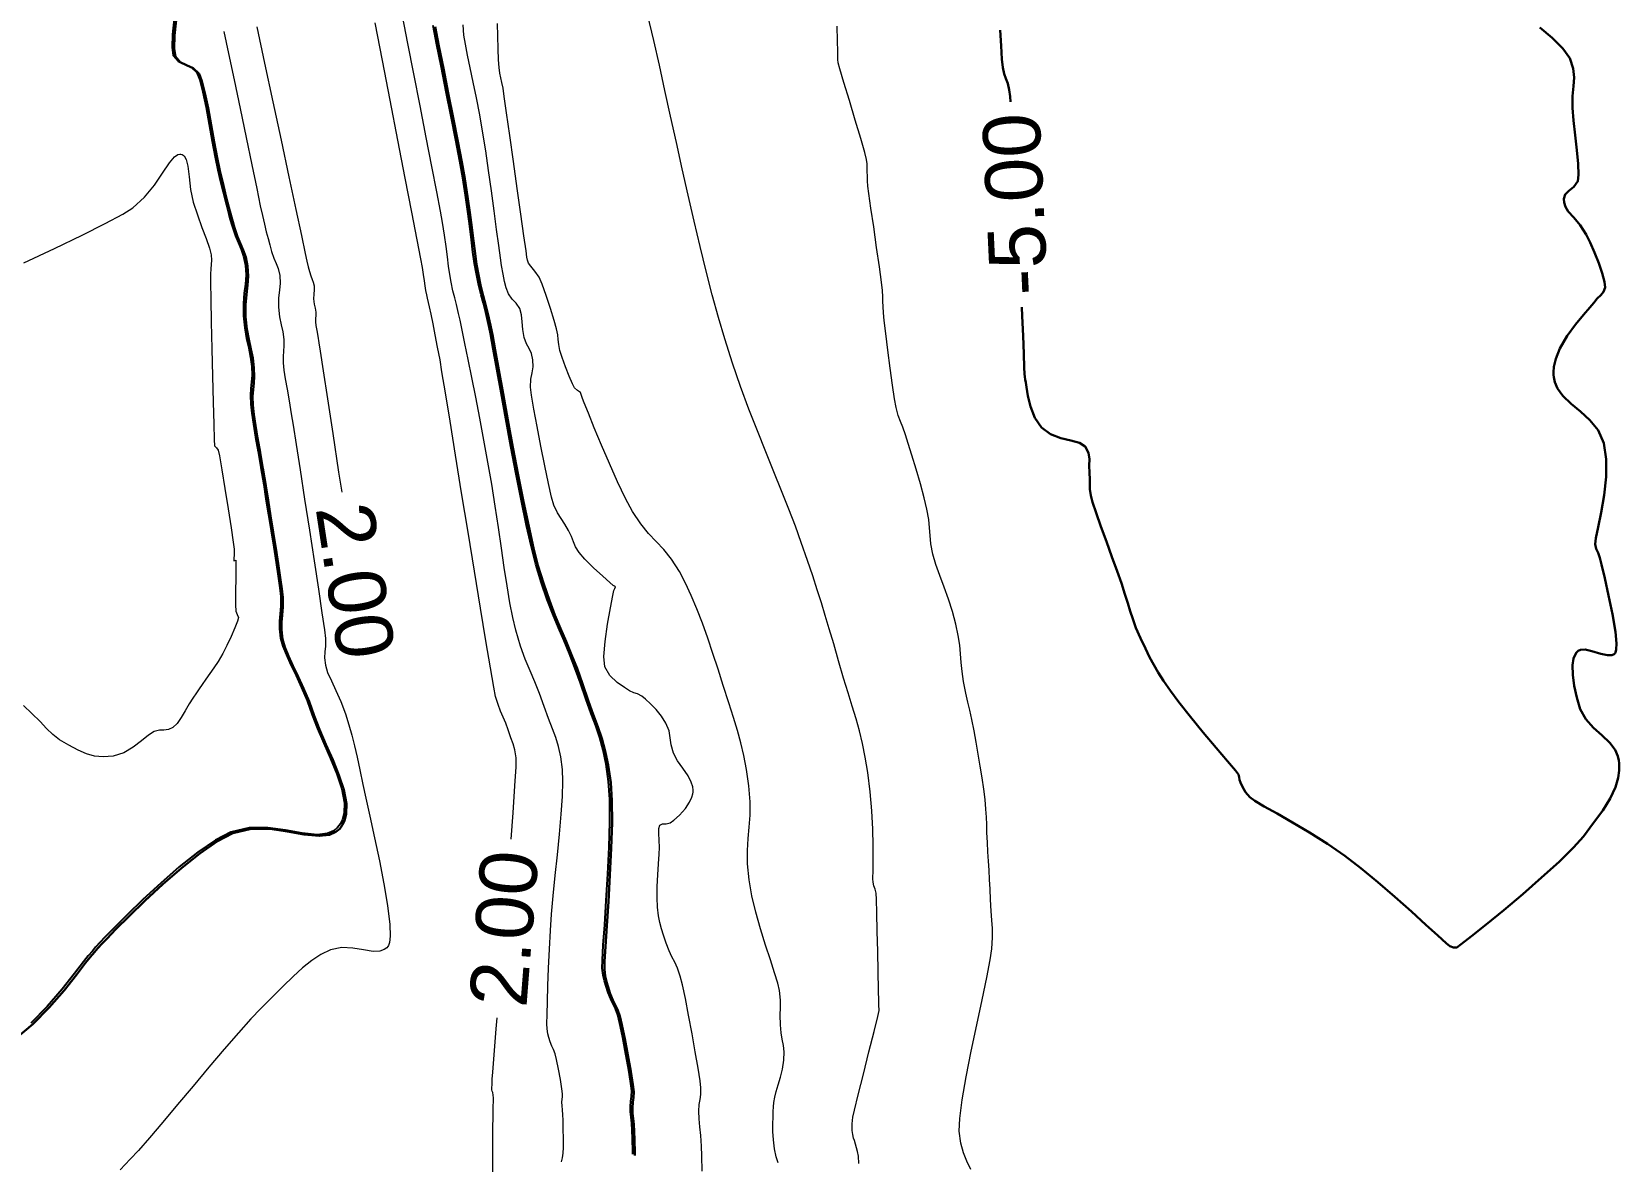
# Model space of a CAD drawing. Header units: metres. Extents: x 2662 to 3279, y 1027 to 1511.
# Drawn here: x 2725.8 to 2808.8, y 1256.3 to 1315.4 of the extents above; entities that cross this region are included whole.
import ezdxf

# ---------------------------------------------------------------- set-up
doc = ezdxf.new("R2010")
doc.units = ezdxf.units.M
doc.header["$LTSCALE"] = 1000
for name, color, linetype, lineweight in [('CONT-MJR', 251, 'Continuous', 30), ('CONT-MNR', 252, 'Continuous', 9), ('TEXT KONT', 3, 'Continuous', 15)]:
    doc.layers.add(name, color=color, linetype=linetype, lineweight=lineweight)
doc.styles.get("Standard").update_dxf_attribs({"font": 'arial.ttf'})

msp = doc.modelspace()

# ---------------------------------------------------------------- linework, layer by layer
at = {"flags": 128}
for points in [[(2733.251, 1316.029), (2733.169, 1315.225), (2733.141, 1314.553), (2733.208, 1314.125), (2733.462, 1313.832), (2733.794, 1313.672), (2734.142, 1313.514), (2734.445, 1313.225), (2734.598, 1312.846), (2734.758, 1312.219), (2734.922, 1311.423), (2735.085, 1310.538), (2735.244, 1309.644), (2735.396, 1308.821), (2735.537, 1308.149), (2735.683, 1307.528), (2735.814, 1306.983), (2735.935, 1306.495), (2736.052, 1306.042), (2736.171, 1305.605), (2736.299, 1305.164), (2736.461, 1304.698), (2736.618, 1304.333), (2736.762, 1304.002), (2736.887, 1303.634), (2736.984, 1303.161), (2737.017, 1302.647), (2736.983, 1302.171), (2736.922, 1301.688), (2736.873, 1301.151), (2736.877, 1300.515), (2736.944, 1299.873), (2737.045, 1299.322), (2737.157, 1298.827), (2737.254, 1298.349), (2737.315, 1297.853), (2737.326, 1297.401), (2737.305, 1297.04), (2737.271, 1296.709), (2737.249, 1296.348), (2737.259, 1295.895), (2737.308, 1295.413), (2737.394, 1294.835), (2737.508, 1294.167), (2737.641, 1293.414), (2737.786, 1292.584), (2737.934, 1291.682), (2738.053, 1290.933), (2738.186, 1290.114), (2738.325, 1289.263), (2738.462, 1288.417), (2738.588, 1287.613), (2738.696, 1286.89), (2738.777, 1286.284), (2738.824, 1285.833), (2738.833, 1285.327), (2738.8, 1284.919), (2738.761, 1284.547), (2738.754, 1284.147), (2738.817, 1283.656), (2738.935, 1283.237), (2739.121, 1282.774), (2739.358, 1282.263), (2739.629, 1281.7), (2739.916, 1281.079), (2740.203, 1280.398), (2740.473, 1279.65), (2740.744, 1278.931), (2741.08, 1278.157), (2741.435, 1277.356), (2741.763, 1276.554), (2742.019, 1275.776), (2742.155, 1275.049), (2742.148, 1274.521), (2742.059, 1274.165), (2741.954, 1273.95), (2741.887, 1273.85), (2741.801, 1273.746), (2741.608, 1273.582), (2741.268, 1273.43), (2740.732, 1273.37), (2739.953, 1273.45), (2739.08, 1273.608), (2738.146, 1273.739), (2737.181, 1273.742), (2736.217, 1273.512), (2735.407, 1273.09), (2734.492, 1272.461), (2733.522, 1271.69), (2732.548, 1270.842), (2731.621, 1269.983), (2730.789, 1269.18), (2730.105, 1268.496), (2729.617, 1267.999), (2729.377, 1267.753), (2729.149, 1267.502), (2728.982, 1267.288), (2728.755, 1267.036), (2728.512, 1266.729), (2728.041, 1266.11), (2727.393, 1265.292), (2726.617, 1264.392), (2725.765, 1263.524)], [(2757.242, 1256.666), (2757.239, 1256.81), (2757.22, 1257.482), (2757.204, 1257.915), (2757.179, 1258.288), (2757.148, 1258.6), (2757.121, 1258.879), (2757.11, 1259.15), (2757.134, 1259.449), (2757.172, 1259.686), (2757.182, 1259.982), (2757.133, 1260.367), (2757.021, 1261.056), (2756.871, 1261.905), (2756.709, 1262.768), (2756.56, 1263.5), (2756.451, 1263.954), (2756.329, 1264.287), (2756.206, 1264.538), (2756.08, 1264.787), (2755.95, 1265.119), (2755.835, 1265.462), (2755.751, 1265.743), (2755.69, 1266.033), (2755.642, 1266.403), (2755.647, 1266.813), (2755.693, 1267.598), (2755.766, 1268.671), (2755.851, 1269.942), (2755.934, 1271.322), (2756.002, 1272.723), (2756.041, 1274.056), (2756.036, 1275.232), (2755.973, 1276.163), (2755.84, 1277.066), (2755.684, 1277.812), (2755.505, 1278.463), (2755.298, 1279.078), (2755.063, 1279.72), (2754.795, 1280.447), (2754.493, 1281.323), (2754.212, 1282.123), (2753.928, 1282.849), (2753.641, 1283.535), (2753.352, 1284.213), (2753.061, 1284.918), (2752.767, 1285.682), (2752.47, 1286.538), (2752.171, 1287.521), (2751.939, 1288.421), (2751.684, 1289.547), (2751.414, 1290.838), (2751.138, 1292.236), (2750.863, 1293.682), (2750.598, 1295.117), (2750.35, 1296.482), (2750.128, 1297.718), (2749.939, 1298.766), (2749.791, 1299.567), (2749.693, 1300.061), (2749.549, 1300.676), (2749.422, 1301.162), (2749.303, 1301.605), (2749.183, 1302.092), (2749.055, 1302.709), (2748.964, 1303.244), (2748.88, 1303.834), (2748.797, 1304.483), (2748.709, 1305.192), (2748.609, 1305.967), (2748.49, 1306.809), (2748.346, 1307.723), (2748.19, 1308.597), (2747.982, 1309.69), (2747.74, 1310.922), (2747.482, 1312.217), (2747.226, 1313.494), (2746.989, 1314.677), (2746.79, 1315.685)]]:
    msp.add_lwpolyline(points, dxfattribs=at)
at = {"layer": 'CONT-MJR', "flags": 128}
for points, elevation in [([(2733.359, 1315.969), (2733.276, 1315.165), (2733.248, 1314.493), (2733.316, 1314.065), (2733.569, 1313.772), (2733.901, 1313.612), (2734.25, 1313.454), (2734.553, 1313.165), (2734.706, 1312.786), (2734.866, 1312.159), (2735.029, 1311.363), (2735.192, 1310.478), (2735.352, 1309.584), (2735.504, 1308.761), (2735.644, 1308.089), (2735.791, 1307.468), (2735.922, 1306.923), (2736.042, 1306.434), (2736.16, 1305.982), (2736.279, 1305.545), (2736.407, 1305.104), (2736.568, 1304.638), (2736.725, 1304.273), (2736.87, 1303.942), (2736.995, 1303.574), (2737.091, 1303.101), (2737.124, 1302.587), (2737.09, 1302.111), (2737.029, 1301.627), (2736.981, 1301.091), (2736.984, 1300.455), (2737.052, 1299.813), (2737.153, 1299.262), (2737.264, 1298.767), (2737.362, 1298.289), (2737.423, 1297.793), (2737.434, 1297.34), (2737.412, 1296.979), (2737.379, 1296.649), (2737.357, 1296.287), (2737.367, 1295.835), (2737.416, 1295.353), (2737.502, 1294.775), (2737.616, 1294.106), (2737.749, 1293.354), (2737.894, 1292.524), (2738.041, 1291.622), (2738.161, 1290.873), (2738.294, 1290.054), (2738.433, 1289.202), (2738.57, 1288.356), (2738.696, 1287.553), (2738.804, 1286.83), (2738.885, 1286.224), (2738.932, 1285.773), (2738.941, 1285.267), (2738.907, 1284.859), (2738.869, 1284.487), (2738.862, 1284.087), (2738.925, 1283.595), (2739.043, 1283.176), (2739.229, 1282.714), (2739.466, 1282.203), (2739.736, 1281.639), (2740.024, 1281.019), (2740.311, 1280.337), (2740.58, 1279.59), (2740.851, 1278.871), (2741.188, 1278.097), (2741.543, 1277.296), (2741.871, 1276.494), (2742.126, 1275.716), (2742.263, 1274.988), (2742.255, 1274.46), (2742.167, 1274.105), (2742.062, 1273.89), (2741.995, 1273.79), (2741.909, 1273.686), (2741.716, 1273.521), (2741.376, 1273.369), (2740.84, 1273.31), (2740.06, 1273.39), (2739.188, 1273.548), (2738.254, 1273.679), (2737.289, 1273.681), (2736.325, 1273.451), (2735.515, 1273.03), (2734.6, 1272.401), (2733.63, 1271.63), (2732.656, 1270.782), (2731.728, 1269.923), (2730.897, 1269.119), (2730.212, 1268.436), (2729.725, 1267.938), (2729.485, 1267.693), (2729.256, 1267.442), (2729.09, 1267.228), (2728.863, 1266.975), (2728.62, 1266.669), (2728.149, 1266.049), (2727.5, 1265.232), (2726.724, 1264.332), (2725.872, 1263.464), (2724.995, 1262.744)], -1), ([(2757.35, 1256.605), (2757.347, 1256.75), (2757.328, 1257.422), (2757.312, 1257.855), (2757.287, 1258.227), (2757.255, 1258.54), (2757.228, 1258.819), (2757.218, 1259.09), (2757.241, 1259.389), (2757.279, 1259.626), (2757.29, 1259.922), (2757.241, 1260.307), (2757.128, 1260.996), (2756.978, 1261.845), (2756.816, 1262.708), (2756.668, 1263.44), (2756.559, 1263.894), (2756.437, 1264.227), (2756.313, 1264.477), (2756.188, 1264.727), (2756.057, 1265.058), (2755.943, 1265.402), (2755.859, 1265.683), (2755.797, 1265.973), (2755.749, 1266.342), (2755.755, 1266.752), (2755.801, 1267.538), (2755.873, 1268.611), (2755.958, 1269.881), (2756.042, 1271.262), (2756.11, 1272.663), (2756.149, 1273.996), (2756.144, 1275.172), (2756.081, 1276.103), (2755.947, 1277.006), (2755.792, 1277.752), (2755.613, 1278.403), (2755.406, 1279.018), (2755.17, 1279.659), (2754.903, 1280.387), (2754.601, 1281.262), (2754.32, 1282.062), (2754.036, 1282.789), (2753.749, 1283.474), (2753.46, 1284.153), (2753.168, 1284.857), (2752.874, 1285.621), (2752.578, 1286.478), (2752.279, 1287.46), (2752.046, 1288.361), (2751.792, 1289.486), (2751.522, 1290.778), (2751.246, 1292.176), (2750.971, 1293.622), (2750.706, 1295.057), (2750.458, 1296.422), (2750.236, 1297.658), (2750.047, 1298.706), (2749.899, 1299.507), (2749.801, 1300.001), (2749.657, 1300.616), (2749.53, 1301.102), (2749.411, 1301.545), (2749.291, 1302.031), (2749.163, 1302.649), (2749.071, 1303.184), (2748.988, 1303.774), (2748.905, 1304.422), (2748.817, 1305.132), (2748.716, 1305.907), (2748.597, 1306.749), (2748.453, 1307.663), (2748.298, 1308.537), (2748.09, 1309.63), (2747.848, 1310.862), (2747.59, 1312.157), (2747.334, 1313.434), (2747.097, 1314.616), (2746.898, 1315.625)], -1), ([(2776.982, 1311.702), (2776.963, 1311.974), (2776.922, 1312.33), (2776.843, 1312.66), (2776.751, 1312.912), (2776.659, 1313.163), (2776.58, 1313.493), (2776.535, 1313.929), (2776.491, 1314.624), (2776.449, 1315.449)], -5), ([(2804.659, 1315.578), (2805.309, 1315.039), (2805.871, 1314.492), (2806.235, 1313.977), (2806.417, 1313.445), (2806.46, 1312.976), (2806.427, 1312.513), (2806.379, 1312), (2806.379, 1311.381), (2806.435, 1310.723), (2806.516, 1309.956), (2806.599, 1309.169), (2806.665, 1308.447), (2806.693, 1307.876), (2806.662, 1307.543), (2806.449, 1307.252), (2806.175, 1307.052), (2805.987, 1306.844), (2805.929, 1306.627), (2805.938, 1306.43), (2806.003, 1306.204), (2806.156, 1305.969), (2806.436, 1305.649), (2806.769, 1305.245), (2807.084, 1304.762), (2807.293, 1304.342), (2807.522, 1303.822), (2807.744, 1303.263), (2807.93, 1302.73), (2808.052, 1302.286), (2808.08, 1301.993), (2807.997, 1301.754), (2807.852, 1301.58), (2807.671, 1301.41), (2807.484, 1301.179), (2807.287, 1300.937), (2806.946, 1300.551), (2806.527, 1300.049), (2806.095, 1299.458), (2805.718, 1298.806), (2805.499, 1298.258), (2805.405, 1297.842), (2805.384, 1297.565), (2805.387, 1297.427), (2805.4, 1297.293), (2805.453, 1297.044), (2805.59, 1296.712), (2805.863, 1296.327), (2806.304, 1295.905), (2806.799, 1295.498), (2807.289, 1295.054), (2807.712, 1294.522), (2808.009, 1293.848), (2808.138, 1293.014), (2808.129, 1292.084), (2808.026, 1291.131), (2807.872, 1290.23), (2807.713, 1289.454), (2807.592, 1288.878), (2807.553, 1288.576), (2807.617, 1288.316), (2807.708, 1288.115), (2807.799, 1287.856), (2807.888, 1287.498), (2808.058, 1286.797), (2808.264, 1285.886), (2808.465, 1284.902), (2808.616, 1283.98), (2808.672, 1283.379), (2808.663, 1283.053), (2808.626, 1282.911), (2808.598, 1282.866), (2808.55, 1282.822), (2808.432, 1282.769), (2808.211, 1282.759), (2807.86, 1282.834), (2807.387, 1282.978), (2807.029, 1283.052), (2806.798, 1283.041), (2806.671, 1282.987), (2806.617, 1282.942), (2806.578, 1282.897), (2806.51, 1282.789), (2806.434, 1282.585), (2806.381, 1282.246), (2806.385, 1281.739), (2806.46, 1281.166), (2806.595, 1280.558), (2806.784, 1279.947), (2807.074, 1279.411), (2807.474, 1278.972), (2807.915, 1278.578), (2808.33, 1278.174), (2808.598, 1277.807), (2808.739, 1277.49), (2808.795, 1277.251), (2808.811, 1277.122), (2808.819, 1276.991), (2808.816, 1276.734), (2808.768, 1276.358), (2808.627, 1275.868), (2808.341, 1275.262), (2807.952, 1274.643), (2807.479, 1273.991), (2806.942, 1273.286), (2806.423, 1272.699), (2805.67, 1271.963), (2804.759, 1271.135), (2803.769, 1270.273), (2802.777, 1269.435), (2801.86, 1268.68), (2801.095, 1268.064), (2800.561, 1267.647), (2800.333, 1267.486), (2800.148, 1267.476), (2799.963, 1267.549), (2799.771, 1267.708), (2799.338, 1268.1), (2798.713, 1268.669), (2797.947, 1269.362), (2797.09, 1270.122), (2796.191, 1270.897), (2795.302, 1271.631), (2794.472, 1272.269), (2793.555, 1272.903), (2792.627, 1273.489), (2791.735, 1274.017), (2790.929, 1274.476), (2790.254, 1274.856), (2789.76, 1275.147), (2789.494, 1275.338), (2789.28, 1275.603), (2789.119, 1275.876), (2789.01, 1276.107), (2788.957, 1276.243), (2788.937, 1276.382), (2788.913, 1276.517), (2788.744, 1276.728), (2788.326, 1277.224), (2787.74, 1277.918), (2787.068, 1278.721), (2786.391, 1279.545), (2785.79, 1280.301), (2785.345, 1280.903), (2784.994, 1281.423), (2784.713, 1281.858), (2784.477, 1282.252), (2784.26, 1282.653), (2784.038, 1283.105), (2783.784, 1283.653), (2783.548, 1284.201), (2783.377, 1284.657), (2783.243, 1285.068), (2783.118, 1285.483), (2782.974, 1285.951), (2782.784, 1286.521), (2782.561, 1287.149), (2782.291, 1287.898), (2782, 1288.7), (2781.717, 1289.489), (2781.469, 1290.199), (2781.282, 1290.761), (2781.185, 1291.11), (2781.139, 1291.439), (2781.135, 1291.7), (2781.138, 1291.964), (2781.118, 1292.299), (2781.107, 1292.674), (2781.112, 1293.021), (2781.065, 1293.349), (2780.899, 1293.67), (2780.599, 1293.865), (2780.146, 1293.989), (2779.614, 1294.114), (2779.075, 1294.314), (2778.602, 1294.662), (2778.256, 1295.176), (2778.029, 1295.76), (2777.893, 1296.325), (2777.821, 1296.777), (2777.785, 1297.027), (2777.752, 1297.186), (2777.738, 1297.315), (2777.725, 1297.478), (2777.709, 1297.805), (2777.68, 1298.517), (2777.643, 1299.464), (2777.603, 1300.497), (2777.584, 1300.968)], -5)]:
    msp.add_lwpolyline(points, dxfattribs=dict(at, elevation=elevation))
at = {"layer": 'CONT-MNR', "flags": 128}
for points, elevation in [([(2750.873, 1273.136), (2750.975, 1274.523), (2751.071, 1275.936), (2751.129, 1276.929), (2751.14, 1277.393), (2751.075, 1277.81), (2750.984, 1278.132), (2750.866, 1278.449), (2750.72, 1278.854), (2750.591, 1279.206), (2750.459, 1279.518), (2750.326, 1279.83), (2750.193, 1280.181), (2750.063, 1280.609), (2749.965, 1281.098), (2749.79, 1282.097), (2749.552, 1283.507), (2749.268, 1285.228), (2748.952, 1287.159), (2748.62, 1289.202), (2748.287, 1291.256), (2747.969, 1293.221), (2747.682, 1294.998), (2747.44, 1296.486), (2747.259, 1297.586), (2747.155, 1298.198), (2747.031, 1298.865), (2746.907, 1299.508), (2746.791, 1300.095), (2746.689, 1300.594), (2746.61, 1300.974), (2746.562, 1301.202), (2746.506, 1301.429), (2746.459, 1301.608), (2746.409, 1301.836), (2746.372, 1302.069), (2746.337, 1302.344), (2746.295, 1302.665), (2746.239, 1303.037), (2746.155, 1303.484), (2745.963, 1304.485), (2745.684, 1305.928), (2745.341, 1307.7), (2744.955, 1309.688), (2744.548, 1311.781), (2744.144, 1313.866), (2743.762, 1315.831)], 2), ([(2753.501, 1256.278), (2753.558, 1256.471), (2753.603, 1256.717), (2753.614, 1257.017), (2753.613, 1257.476), (2753.603, 1257.987), (2753.591, 1258.442), (2753.581, 1258.733), (2753.562, 1258.988), (2753.541, 1259.194), (2753.531, 1259.386), (2753.544, 1259.544), (2753.564, 1259.669), (2753.569, 1259.826), (2753.534, 1260.091), (2753.454, 1260.567), (2753.353, 1261.119), (2753.255, 1261.616), (2753.183, 1261.924), (2753.097, 1262.147), (2753.009, 1262.317), (2752.918, 1262.539), (2752.841, 1262.772), (2752.791, 1262.968), (2752.755, 1263.217), (2752.749, 1263.479), (2752.755, 1263.973), (2752.772, 1264.655), (2752.8, 1265.48), (2752.836, 1266.405), (2752.88, 1267.384), (2752.931, 1268.374), (2752.99, 1269.215), (2753.077, 1270.184), (2753.182, 1271.237), (2753.293, 1272.327), (2753.4, 1273.41), (2753.49, 1274.442), (2753.554, 1275.377), (2753.58, 1276.171), (2753.556, 1276.778), (2753.466, 1277.443), (2753.348, 1277.98), (2753.203, 1278.451), (2753.032, 1278.918), (2752.833, 1279.444), (2752.607, 1280.088), (2752.364, 1280.761), (2752.115, 1281.361), (2751.864, 1281.941), (2751.612, 1282.551), (2751.362, 1283.242), (2751.117, 1284.065), (2750.96, 1284.73), (2750.81, 1285.507), (2750.664, 1286.382), (2750.518, 1287.339), (2750.368, 1288.365), (2750.211, 1289.444), (2750.044, 1290.563), (2749.862, 1291.706), (2749.663, 1292.859), (2749.45, 1294.013), (2749.235, 1295.151), (2749.022, 1296.25), (2748.817, 1297.284), (2748.627, 1298.229), (2748.457, 1299.06), (2748.314, 1299.754), (2748.202, 1300.286), (2748.127, 1300.632), (2748.018, 1301.093), (2747.922, 1301.451), (2747.83, 1301.809), (2747.732, 1302.273), (2747.666, 1302.663), (2747.606, 1303.1), (2747.546, 1303.587), (2747.477, 1304.127), (2747.395, 1304.724), (2747.292, 1305.38), (2747.182, 1305.987), (2746.99, 1306.995), (2746.736, 1308.31), (2746.437, 1309.838), (2746.115, 1311.484), (2745.787, 1313.154), (2745.474, 1314.753), (2745.194, 1316.187)], 1), ([(2764.832, 1256.218), (2764.736, 1256.535), (2764.651, 1256.95), (2764.592, 1257.423), (2764.566, 1257.855), (2764.562, 1258.251), (2764.568, 1258.614), (2764.575, 1258.909), (2764.587, 1259.138), (2764.613, 1259.367), (2764.658, 1259.657), (2764.731, 1259.956), (2764.842, 1260.302), (2764.964, 1260.692), (2765.071, 1261.123), (2765.135, 1261.59), (2765.143, 1262.017), (2765.11, 1262.361), (2765.054, 1262.676), (2764.995, 1263.016), (2764.952, 1263.434), (2764.94, 1263.938), (2764.954, 1264.332), (2764.956, 1264.725), (2764.908, 1265.221), (2764.819, 1265.606), (2764.653, 1266.155), (2764.432, 1266.833), (2764.181, 1267.608), (2763.92, 1268.447), (2763.675, 1269.317), (2763.467, 1270.185), (2763.319, 1271.017), (2763.24, 1271.851), (2763.234, 1272.553), (2763.273, 1273.174), (2763.328, 1273.77), (2763.369, 1274.392), (2763.369, 1275.095), (2763.297, 1275.931), (2763.176, 1276.778), (2763.041, 1277.51), (2762.888, 1278.177), (2762.711, 1278.828), (2762.502, 1279.511), (2762.257, 1280.277), (2761.969, 1281.174), (2761.698, 1282.023), (2761.426, 1282.854), (2761.153, 1283.661), (2760.875, 1284.437), (2760.59, 1285.178), (2760.297, 1285.878), (2759.993, 1286.531), (2759.677, 1287.132), (2759.257, 1287.79), (2758.856, 1288.291), (2758.463, 1288.713), (2758.066, 1289.133), (2757.655, 1289.63), (2757.22, 1290.281), (2756.85, 1290.963), (2756.438, 1291.822), (2756.011, 1292.778), (2755.597, 1293.749), (2755.222, 1294.656), (2754.914, 1295.419), (2754.701, 1295.955), (2754.61, 1296.186), (2754.562, 1296.349), (2754.494, 1296.496), (2754.347, 1296.609), (2754.189, 1296.738), (2754.084, 1296.947), (2753.916, 1297.346), (2753.724, 1297.838), (2753.548, 1298.322), (2753.428, 1298.702), (2753.362, 1299.016), (2753.335, 1299.267), (2753.311, 1299.519), (2753.25, 1299.835), (2753.127, 1300.27), (2752.933, 1300.892), (2752.708, 1301.565), (2752.497, 1302.155), (2752.34, 1302.526), (2752.122, 1302.851), (2751.907, 1303.1), (2751.777, 1303.267), (2751.727, 1303.42), (2751.701, 1303.582), (2751.654, 1303.905), (2751.542, 1304.696), (2751.384, 1305.824), (2751.196, 1307.16), (2750.998, 1308.574), (2750.806, 1309.935), (2750.64, 1311.115), (2750.516, 1311.983), (2750.452, 1312.409), (2750.393, 1312.715), (2750.338, 1312.952), (2750.287, 1313.189), (2750.242, 1313.496), (2750.214, 1313.902), (2750.193, 1314.476), (2750.175, 1315.133), (2750.156, 1315.788)], -2), ([(2769.057, 1256.183), (2769.03, 1256.564), (2768.986, 1256.808), (2768.934, 1257.002), (2768.877, 1257.202), (2768.824, 1257.377), (2768.779, 1257.516), (2768.74, 1257.694), (2768.716, 1257.904), (2768.71, 1258.09), (2768.712, 1258.256), (2768.718, 1258.433), (2768.742, 1258.608), (2768.826, 1258.964), (2769.026, 1259.774), (2769.294, 1260.856), (2769.585, 1262.022), (2769.85, 1263.09), (2770.044, 1263.874), (2770.12, 1264.189), (2770.114, 1264.28), (2770.102, 1264.371), (2770.097, 1264.629), (2770.084, 1265.283), (2770.065, 1266.203), (2770.043, 1267.263), (2770.019, 1268.332), (2769.995, 1269.283), (2769.974, 1269.987), (2769.957, 1270.315), (2769.906, 1270.533), (2769.845, 1270.704), (2769.8, 1270.89), (2769.787, 1271.062), (2769.794, 1271.202), (2769.797, 1271.377), (2769.799, 1271.615), (2769.804, 1272.111), (2769.801, 1272.811), (2769.782, 1273.665), (2769.736, 1274.62), (2769.655, 1275.625), (2769.529, 1276.626), (2769.391, 1277.43), (2769.244, 1278.145), (2769.084, 1278.803), (2768.908, 1279.441), (2768.715, 1280.091), (2768.5, 1280.789), (2768.262, 1281.569), (2767.998, 1282.465), (2767.74, 1283.359), (2767.513, 1284.136), (2767.303, 1284.838), (2767.098, 1285.507), (2766.884, 1286.182), (2766.646, 1286.905), (2766.373, 1287.718), (2766.049, 1288.661), (2765.744, 1289.505), (2765.397, 1290.402), (2765.017, 1291.351), (2764.61, 1292.349), (2764.185, 1293.395), (2763.749, 1294.489), (2763.309, 1295.628), (2762.873, 1296.811), (2762.448, 1298.037), (2762.043, 1299.304), (2761.716, 1300.416), (2761.392, 1301.6), (2761.071, 1302.843), (2760.753, 1304.136), (2760.438, 1305.466), (2760.126, 1306.823), (2759.818, 1308.195), (2759.514, 1309.572), (2759.214, 1310.942), (2758.918, 1312.294), (2758.627, 1313.617), (2758.34, 1314.899), (2758.006, 1316.274)], -3), ([(2735.85, 1315.376), (2736.103, 1314.228), (2736.397, 1312.848), (2736.711, 1311.344), (2737.024, 1309.824), (2737.317, 1308.397), (2737.569, 1307.171), (2737.758, 1306.255), (2737.866, 1305.758), (2737.975, 1305.296), (2738.071, 1304.898), (2738.161, 1304.544), (2738.25, 1304.212), (2738.346, 1303.879), (2738.473, 1303.524), (2738.593, 1303.252), (2738.698, 1302.978), (2738.777, 1302.618), (2738.795, 1302.218), (2738.757, 1301.845), (2738.713, 1301.442), (2738.709, 1300.952), (2738.767, 1300.456), (2738.851, 1300.042), (2738.933, 1299.664), (2738.986, 1299.276), (2738.991, 1298.93), (2738.968, 1298.66), (2738.946, 1298.389), (2738.95, 1298.043), (2738.99, 1297.672), (2739.062, 1297.214), (2739.156, 1296.677), (2739.263, 1296.067), (2739.375, 1295.391), (2739.469, 1294.792), (2739.627, 1293.774), (2739.834, 1292.447), (2740.071, 1290.92), (2740.322, 1289.3), (2740.568, 1287.698), (2740.793, 1286.221), (2740.979, 1284.979), (2741.109, 1284.08), (2741.165, 1283.634), (2741.167, 1283.242), (2741.136, 1282.932), (2741.118, 1282.626), (2741.16, 1282.245), (2741.279, 1281.863), (2741.473, 1281.425), (2741.714, 1280.922), (2741.972, 1280.346), (2742.216, 1279.691), (2742.392, 1279.128), (2742.545, 1278.583), (2742.686, 1278.027), (2742.822, 1277.429), (2742.963, 1276.761), (2743.118, 1275.992), (2743.269, 1275.289), (2743.482, 1274.337), (2743.73, 1273.217), (2743.987, 1272.012), (2744.224, 1270.801), (2744.414, 1269.666), (2744.53, 1268.688), (2744.551, 1268.073), (2744.515, 1267.737), (2744.464, 1267.582), (2744.43, 1267.527), (2744.371, 1267.463), (2744.24, 1267.365), (2744.013, 1267.285), (2743.66, 1267.274), (2743.156, 1267.351), (2742.6, 1267.448), (2742.015, 1267.476), (2741.421, 1267.348), (2740.928, 1267.108), (2740.448, 1266.794), (2739.969, 1266.412), (2739.477, 1265.966), (2738.96, 1265.46), (2738.403, 1264.901), (2737.793, 1264.293), (2737.269, 1263.745), (2736.619, 1263.018), (2735.876, 1262.159), (2735.074, 1261.215), (2734.248, 1260.234), (2733.432, 1259.261), (2732.66, 1258.344), (2731.966, 1257.532), (2731.385, 1256.869), (2730.95, 1256.404), (2730.428, 1255.859)], 1), ([(2737.579, 1315.614), (2737.985, 1313.717), (2738.415, 1311.705), (2738.845, 1309.688), (2739.253, 1307.775), (2739.615, 1306.076), (2739.908, 1304.703), (2740.109, 1303.763), (2740.195, 1303.368), (2740.267, 1303.066), (2740.328, 1302.822), (2740.392, 1302.594), (2740.462, 1302.409), (2740.524, 1302.263), (2740.57, 1302.075), (2740.574, 1301.859), (2740.549, 1301.649), (2740.542, 1301.389), (2740.577, 1301.125), (2740.624, 1300.91), (2740.656, 1300.699), (2740.656, 1300.518), (2740.642, 1300.373), (2740.641, 1300.191), (2740.664, 1299.994), (2740.706, 1299.743), (2740.759, 1299.443), (2740.816, 1299.099), (2740.885, 1298.655), (2741.04, 1297.64), (2741.266, 1296.171), (2741.543, 1294.362), (2741.854, 1292.328), (2742.015, 1291.279)], 2), ([(2760.871, 1255.779), (2760.847, 1256.576), (2760.828, 1257.096), (2760.791, 1257.645), (2760.744, 1258.105), (2760.705, 1258.515), (2760.689, 1258.915), (2760.711, 1259.26), (2760.753, 1259.529), (2760.79, 1259.797), (2760.795, 1260.139), (2760.751, 1260.513), (2760.65, 1261.17), (2760.506, 1262.019), (2760.337, 1262.969), (2760.157, 1263.932), (2759.984, 1264.815), (2759.832, 1265.53), (2759.719, 1265.985), (2759.575, 1266.39), (2759.431, 1266.703), (2759.285, 1266.984), (2759.135, 1267.295), (2758.981, 1267.698), (2758.842, 1268.114), (2758.734, 1268.457), (2758.65, 1268.781), (2758.583, 1269.14), (2758.528, 1269.588), (2758.505, 1270.078), (2758.515, 1270.66), (2758.545, 1271.273), (2758.583, 1271.858), (2758.616, 1272.357), (2758.634, 1272.709), (2758.623, 1273.089), (2758.596, 1273.431), (2758.591, 1273.704), (2758.642, 1273.877), (2758.794, 1273.946), (2758.986, 1273.941), (2759.187, 1273.993), (2759.38, 1274.136), (2759.673, 1274.397), (2759.99, 1274.747), (2760.209, 1275.074), (2760.326, 1275.336), (2760.372, 1275.515), (2760.385, 1275.606), (2760.388, 1275.696), (2760.372, 1275.872), (2760.297, 1276.127), (2760.127, 1276.455), (2759.852, 1276.851), (2759.574, 1277.242), (2759.366, 1277.639), (2759.244, 1278.082), (2759.196, 1278.447), (2759.133, 1278.803), (2758.967, 1279.216), (2758.733, 1279.582), (2758.452, 1279.926), (2758.162, 1280.227), (2757.901, 1280.465), (2757.708, 1280.62), (2757.489, 1280.734), (2757.293, 1280.792), (2757.069, 1280.901), (2756.794, 1281.074), (2756.417, 1281.341), (2756.042, 1281.702), (2755.774, 1282.161), (2755.725, 1282.688), (2755.787, 1283.486), (2755.916, 1284.392), (2756.067, 1285.246), (2756.193, 1285.886), (2756.249, 1286.152), (2756.299, 1286.25), (2756.333, 1286.329), (2756.276, 1286.373), (2756.206, 1286.414), (2756.043, 1286.556), (2755.663, 1286.896), (2755.187, 1287.336), (2754.734, 1287.78), (2754.425, 1288.132), (2754.239, 1288.434), (2754.128, 1288.693), (2754.028, 1288.961), (2753.876, 1289.291), (2753.678, 1289.621), (2753.482, 1289.903), (2753.293, 1290.207), (2753.111, 1290.603), (2752.993, 1291.022), (2752.826, 1291.742), (2752.631, 1292.665), (2752.426, 1293.688), (2752.23, 1294.712), (2752.063, 1295.635), (2751.944, 1296.358), (2751.891, 1296.778), (2751.907, 1297.192), (2751.969, 1297.528), (2752.023, 1297.847), (2752.015, 1298.209), (2751.932, 1298.544), (2751.813, 1298.796), (2751.682, 1299.048), (2751.561, 1299.382), (2751.486, 1299.789), (2751.45, 1300.192), (2751.41, 1300.566), (2751.324, 1300.889), (2751.139, 1301.176), (2750.932, 1301.379), (2750.735, 1301.664), (2750.621, 1301.964), (2750.536, 1302.3), (2750.462, 1302.688), (2750.378, 1303.146), (2750.315, 1303.54), (2750.225, 1304.186), (2750.113, 1305.025), (2749.984, 1305.999), (2749.843, 1307.049), (2749.695, 1308.115), (2749.545, 1309.141), (2749.399, 1310.066), (2749.23, 1311.016), (2749.056, 1311.906), (2748.885, 1312.728), (2748.726, 1313.475), (2748.588, 1314.138), (2748.48, 1314.709), (2748.409, 1315.182), (2748.361, 1315.729)], -1), ([(2774.917, 1255.867), (2774.703, 1256.304), (2774.528, 1256.746), (2774.395, 1257.251), (2774.309, 1257.876), (2774.331, 1258.535), (2774.463, 1259.514), (2774.675, 1260.718), (2774.938, 1262.054), (2775.224, 1263.426), (2775.502, 1264.741), (2775.745, 1265.906), (2775.924, 1266.825), (2776.009, 1267.404), (2776.04, 1267.999), (2776.038, 1268.473), (2776.013, 1268.908), (2775.979, 1269.384), (2775.946, 1269.982), (2775.922, 1270.53), (2775.895, 1271.04), (2775.867, 1271.525), (2775.838, 1271.999), (2775.809, 1272.474), (2775.78, 1272.964), (2775.756, 1273.489), (2775.743, 1273.906), (2775.73, 1274.287), (2775.705, 1274.703), (2775.656, 1275.225), (2775.591, 1275.758), (2775.507, 1276.343), (2775.409, 1276.962), (2775.302, 1277.592), (2775.191, 1278.215), (2775.082, 1278.81), (2774.962, 1279.408), (2774.855, 1279.881), (2774.752, 1280.311), (2774.648, 1280.784), (2774.536, 1281.383), (2774.458, 1281.915), (2774.411, 1282.384), (2774.374, 1282.828), (2774.329, 1283.286), (2774.256, 1283.794), (2774.136, 1284.391), (2773.959, 1285.044), (2773.743, 1285.691), (2773.51, 1286.322), (2773.283, 1286.93), (2773.082, 1287.506), (2772.932, 1288.042), (2772.829, 1288.581), (2772.781, 1289.017), (2772.752, 1289.419), (2772.708, 1289.856), (2772.614, 1290.398), (2772.47, 1290.999), (2772.273, 1291.72), (2772.05, 1292.485), (2771.828, 1293.217), (2771.634, 1293.84), (2771.496, 1294.278), (2771.355, 1294.68), (2771.231, 1294.989), (2771.116, 1295.3), (2771.002, 1295.708), (2770.919, 1296.16), (2770.812, 1296.886), (2770.691, 1297.772), (2770.572, 1298.706), (2770.465, 1299.575), (2770.384, 1300.267), (2770.342, 1300.669), (2770.322, 1300.994), (2770.318, 1301.249), (2770.314, 1301.503), (2770.293, 1301.828), (2770.238, 1302.274), (2770.128, 1303.075), (2769.985, 1304.084), (2769.832, 1305.156), (2769.691, 1306.145), (2769.585, 1306.903), (2769.535, 1307.285), (2769.514, 1307.571), (2769.506, 1307.802), (2769.497, 1308.051), (2769.492, 1308.28), (2769.489, 1308.462), (2769.462, 1308.688), (2769.366, 1309.046), (2769.152, 1309.782), (2768.868, 1310.74), (2768.561, 1311.768), (2768.279, 1312.711), (2768.07, 1313.416), (2767.982, 1313.73), (2767.966, 1313.907), (2767.962, 1314.086), (2767.956, 1314.332), (2767.942, 1314.881), (2767.916, 1315.653)], -4), ([(2725.398, 1303.281), (2727.004, 1304.034), (2728.445, 1304.732), (2729.654, 1305.341), (2730.562, 1305.827), (2731.101, 1306.156), (2731.709, 1306.704), (2732.22, 1307.337), (2732.649, 1307.967), (2733.013, 1308.506), (2733.268, 1308.813), (2733.444, 1308.942), (2733.556, 1308.969), (2733.61, 1308.962), (2733.672, 1308.941), (2733.775, 1308.867), (2733.886, 1308.687), (2733.976, 1308.338), (2734.041, 1307.772), (2734.112, 1307.121), (2734.253, 1306.449), (2734.47, 1305.782), (2734.706, 1305.134), (2734.927, 1304.544), (2735.1, 1304.054), (2735.19, 1303.704), (2735.212, 1303.421), (2735.195, 1303.196), (2735.166, 1302.968), (2735.149, 1302.678), (2735.154, 1302.254), (2735.171, 1301.376), (2735.195, 1300.176), (2735.226, 1298.788), (2735.259, 1297.347), (2735.292, 1295.986), (2735.324, 1294.838), (2735.35, 1294.037), (2735.368, 1293.716), (2735.461, 1293.601), (2735.561, 1293.487), (2735.621, 1293.181), (2735.743, 1292.46), (2735.902, 1291.487), (2736.072, 1290.423), (2736.227, 1289.43), (2736.341, 1288.67), (2736.39, 1288.305), (2736.392, 1288.032), (2736.378, 1287.803), (2736.374, 1287.703), (2736.428, 1287.716), (2736.482, 1287.729), (2736.482, 1287.464), (2736.474, 1286.833), (2736.466, 1286.068), (2736.464, 1285.401), (2736.474, 1285.066), (2736.554, 1284.898), (2736.611, 1284.735), (2736.558, 1284.544), (2736.422, 1284.191), (2736.23, 1283.745), (2736.012, 1283.276), (2735.797, 1282.852), (2735.555, 1282.437), (2735.334, 1282.105), (2735.12, 1281.809), (2734.903, 1281.502), (2734.714, 1281.225), (2734.564, 1281.011), (2734.414, 1280.798), (2734.224, 1280.522), (2734.035, 1280.216), (2733.831, 1279.857), (2733.618, 1279.498), (2733.403, 1279.188), (2733.192, 1278.98), (2732.95, 1278.872), (2732.722, 1278.848), (2732.482, 1278.838), (2732.201, 1278.77), (2731.913, 1278.588), (2731.548, 1278.29), (2731.113, 1277.954), (2730.614, 1277.66), (2730.058, 1277.486), (2729.533, 1277.444), (2729.087, 1277.487), (2728.672, 1277.609), (2728.239, 1277.801), (2727.738, 1278.055), (2727.265, 1278.335), (2726.903, 1278.622), (2726.585, 1278.933), (2726.244, 1279.289), (2725.814, 1279.709), (2725.37, 1280.132)], -1), ([(2749.91, 1254.693), (2749.919, 1256.482), (2749.926, 1257.882), (2749.931, 1258.795), (2749.933, 1259.125), (2749.938, 1259.2), (2749.943, 1259.262), (2749.96, 1259.336), (2749.959, 1259.444), (2749.958, 1259.552), (2749.952, 1259.621), (2749.934, 1259.757), (2749.915, 1259.893), (2749.887, 1259.959), (2749.869, 1260.032), (2749.871, 1260.124), (2749.877, 1260.334), (2749.888, 1260.584), (2749.917, 1260.954), (2749.99, 1261.869), (2750.099, 1263.221), (2750.145, 1263.799)], 2)]:
    msp.add_lwpolyline(points, dxfattribs=dict(at, elevation=elevation))

# ---------------------------------------------------------------- texts
at = {"layer": 'TEXT KONT', "char_height": 3, "attachment_point": 5}
for s, insert, rotation in [('{-5.00}', (2777.241, 1306.333, -5), 92.65568), ('{2.00}', (2742.721, 1286.65, 2), 278.66304), ('{2.00}', (2750.515, 1268.467, 2), 85.49939)]:
    msp.add_mtext(s, dxfattribs=dict(at, insert=insert, rotation=rotation))

doc.saveas('drawing.dxf')
